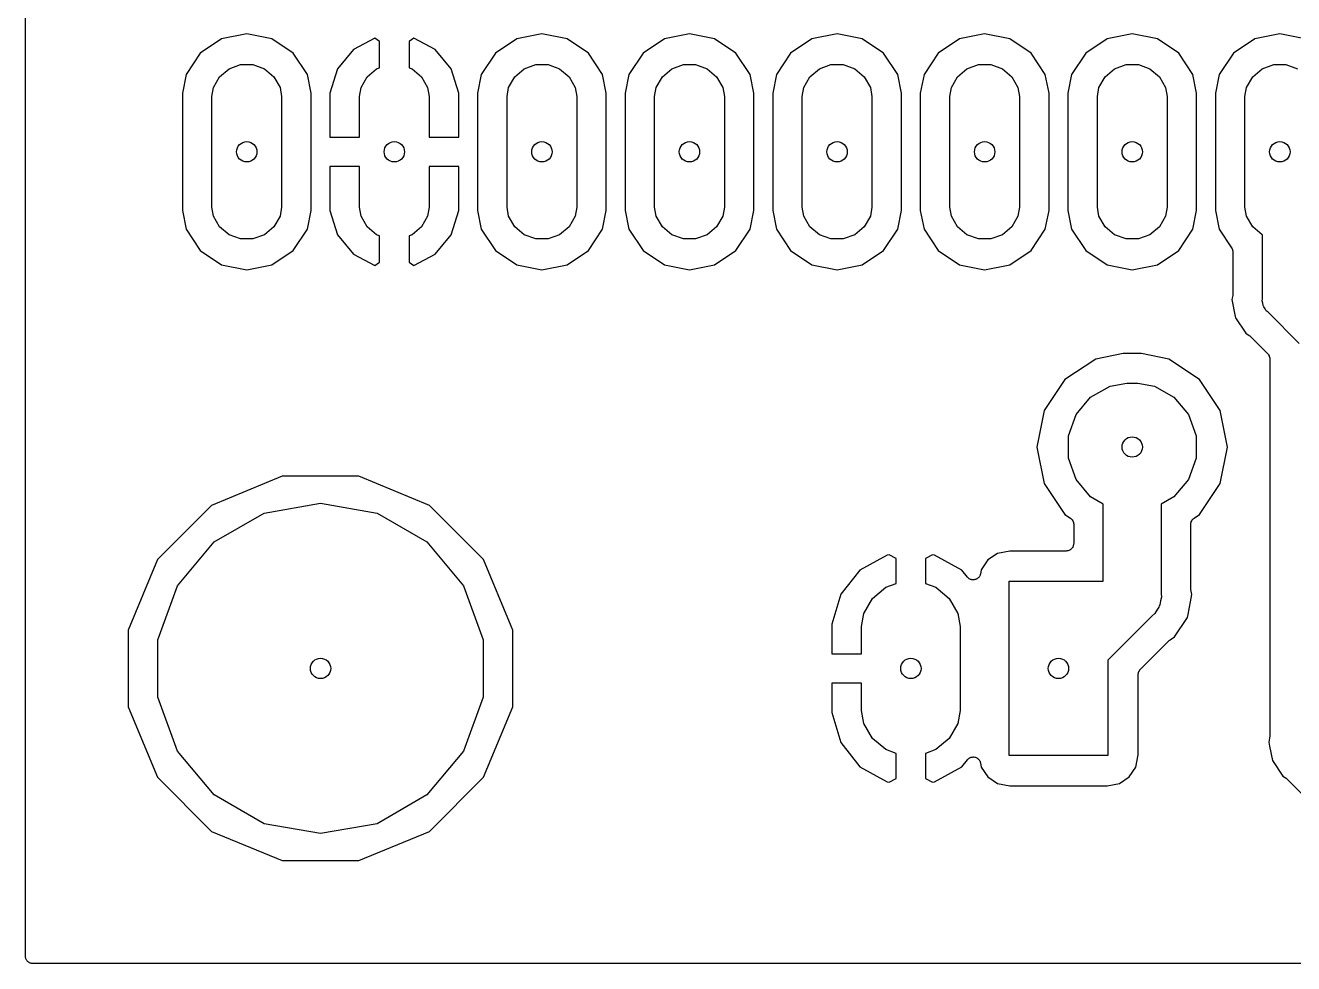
# Model space of a CAD drawing. Extents: x 99.1 to 195.6, y -78.7 to -33.
# Drawn here: x 99.06 to 120.89, y -78.74 to -62.59 of the extents above; entities that cross this region are included whole.
import ezdxf

# ---------------------------------------------------------------- set-up
doc = ezdxf.new("R2010")
doc.units = 0
doc.header["$MEASUREMENT"] = 0
doc.layers.add('BLACK', color=7, linetype='CONTINUOUS')

msp = doc.modelspace()

# ---------------------------------------------------------------- linework, layer by layer
at = {"layer": 'BLACK', "linetype": 'CONTINUOUS'}
for p, q in [((99.06, -78.613), (99.06, -33.147)), ((102.438, -62.8263), (102.071, -63.0712)), ((102.87, -62.7403), (102.438, -62.8263)), ((103.302, -62.8263), (102.87, -62.7403)), ((103.669, -63.0712), (103.302, -62.8263)), ((105.072, -62.815), (104.708, -63.0074)), ((105.156, -62.8699), (105.072, -62.815)), ((105.748, -62.815), (105.664, -62.8699)), ((106.112, -63.0074), (105.748, -62.815)), ((107.518, -62.8263), (107.151, -63.0712)), ((107.95, -62.7403), (107.518, -62.8263)), ((108.382, -62.8263), (107.95, -62.7403)), ((108.749, -63.0712), (108.382, -62.8263)), ((110.058, -62.8263), (109.691, -63.0712)), ((110.49, -62.7403), (110.058, -62.8263)), ((110.922, -62.8263), (110.49, -62.7403)), ((111.289, -63.0712), (110.922, -62.8263)), ((112.598, -62.8263), (112.231, -63.0712)), ((113.03, -62.7403), (112.598, -62.8263)), ((113.462, -62.8263), (113.03, -62.7403)), ((113.829, -63.0712), (113.462, -62.8263)), ((115.138, -62.8263), (114.771, -63.0712)), ((115.57, -62.7403), (115.138, -62.8263)), ((116.002, -62.8263), (115.57, -62.7403)), ((116.369, -63.0712), (116.002, -62.8263)), ((117.678, -62.8263), (117.311, -63.0712)), ((118.11, -62.7403), (117.678, -62.8263)), ((118.542, -62.8263), (118.11, -62.7403)), ((118.909, -63.0712), (118.542, -62.8263)), ((120.218, -62.8263), (119.851, -63.0712)), ((120.65, -62.7403), (120.218, -62.8263)), ((121.082, -62.8263), (120.65, -62.7403)), ((102.071, -63.0712), (101.826, -63.4377)), ((103.914, -63.4377), (103.669, -63.0712)), ((104.708, -63.0074), (104.432, -63.3416)), ((105.156, -63.3239), (105.156, -62.8699)), ((105.664, -62.8699), (105.664, -63.3239)), ((106.388, -63.3416), (106.112, -63.0074)), ((107.151, -63.0712), (106.906, -63.4377)), ((108.994, -63.4377), (108.749, -63.0712)), ((109.691, -63.0712), (109.446, -63.4377)), ((111.534, -63.4377), (111.289, -63.0712)), ((112.231, -63.0712), (111.986, -63.4377)), ((114.074, -63.4377), (113.829, -63.0712)), ((114.771, -63.0712), (114.526, -63.4377)), ((116.614, -63.4377), (116.369, -63.0712)), ((117.311, -63.0712), (117.066, -63.4377)), ((119.154, -63.4377), (118.909, -63.0712)), ((119.851, -63.0712), (119.606, -63.4377)), ((102.565, -63.3424), (102.764, -63.27)), ((102.764, -63.27), (102.976, -63.27)), ((102.976, -63.27), (103.175, -63.3424)), ((107.645, -63.3424), (107.844, -63.27)), ((107.844, -63.27), (108.056, -63.27)), ((108.056, -63.27), (108.255, -63.3424)), ((110.185, -63.3424), (110.384, -63.27)), ((110.384, -63.27), (110.596, -63.27)), ((110.596, -63.27), (110.795, -63.3424)), ((112.725, -63.3424), (112.924, -63.27)), ((112.924, -63.27), (113.136, -63.27)), ((113.136, -63.27), (113.335, -63.3424)), ((115.265, -63.3424), (115.464, -63.27)), ((115.464, -63.27), (115.676, -63.27)), ((115.676, -63.27), (115.875, -63.3424)), ((117.805, -63.3424), (118.004, -63.27)), ((118.004, -63.27), (118.216, -63.27)), ((118.216, -63.27), (118.415, -63.3424)), ((120.345, -63.3424), (120.544, -63.27)), ((120.544, -63.27), (120.756, -63.27)), ((120.756, -63.27), (120.955, -63.3424)), ((101.826, -63.4377), (101.762, -63.7609)), ((102.297, -63.6616), (102.403, -63.4784)), ((102.403, -63.4784), (102.565, -63.3424)), ((103.175, -63.3424), (103.337, -63.4784)), ((103.337, -63.4784), (103.443, -63.6616)), ((103.978, -63.7609), (103.914, -63.4377)), ((104.432, -63.3416), (104.302, -63.7621)), ((104.837, -63.6616), (104.943, -63.4784)), ((104.943, -63.4784), (105.105, -63.3424)), ((105.105, -63.3424), (105.156, -63.3239)), ((105.664, -63.3239), (105.715, -63.3424)), ((105.715, -63.3424), (105.877, -63.4784)), ((105.877, -63.4784), (105.983, -63.6616)), ((106.518, -63.7621), (106.388, -63.3416)), ((106.906, -63.4377), (106.842, -63.7609)), ((107.377, -63.6616), (107.483, -63.4784)), ((107.483, -63.4784), (107.645, -63.3424)), ((108.255, -63.3424), (108.417, -63.4784)), ((108.417, -63.4784), (108.523, -63.6616)), ((109.058, -63.7609), (108.994, -63.4377)), ((109.446, -63.4377), (109.382, -63.7609)), ((109.917, -63.6616), (110.023, -63.4784)), ((110.023, -63.4784), (110.185, -63.3424)), ((110.795, -63.3424), (110.957, -63.4784)), ((110.957, -63.4784), (111.063, -63.6616)), ((111.598, -63.7609), (111.534, -63.4377)), ((111.986, -63.4377), (111.922, -63.7609)), ((112.457, -63.6616), (112.563, -63.4784)), ((112.563, -63.4784), (112.725, -63.3424)), ((113.335, -63.3424), (113.497, -63.4784)), ((113.497, -63.4784), (113.603, -63.6616)), ((114.138, -63.7609), (114.074, -63.4377)), ((114.526, -63.4377), (114.462, -63.7609)), ((114.997, -63.6616), (115.103, -63.4784)), ((115.103, -63.4784), (115.265, -63.3424)), ((115.875, -63.3424), (116.037, -63.4784)), ((116.037, -63.4784), (116.143, -63.6616)), ((116.678, -63.7609), (116.614, -63.4377)), ((117.066, -63.4377), (117.002, -63.7609)), ((117.537, -63.6616), (117.643, -63.4784)), ((117.643, -63.4784), (117.805, -63.3424)), ((118.415, -63.3424), (118.577, -63.4784)), ((118.577, -63.4784), (118.683, -63.6616)), ((119.218, -63.7609), (119.154, -63.4377)), ((119.606, -63.4377), (119.542, -63.7609)), ((120.077, -63.6616), (120.183, -63.4784)), ((120.183, -63.4784), (120.345, -63.3424)), ((102.27, -63.8175), (102.297, -63.6616)), ((103.443, -63.6616), (103.47, -63.8175)), ((104.81, -63.8175), (104.837, -63.6616)), ((105.983, -63.6616), (106.01, -63.8175)), ((107.35, -63.8175), (107.377, -63.6616)), ((108.523, -63.6616), (108.55, -63.8175)), ((109.89, -63.8175), (109.917, -63.6616)), ((111.063, -63.6616), (111.09, -63.8175)), ((112.43, -63.8175), (112.457, -63.6616)), ((113.603, -63.6616), (113.63, -63.8175)), ((114.97, -63.8175), (114.997, -63.6616)), ((116.143, -63.6616), (116.17, -63.8175)), ((117.51, -63.8175), (117.537, -63.6616)), ((118.683, -63.6616), (118.71, -63.8175)), ((120.05, -63.8175), (120.077, -63.6616)), ((101.762, -63.7609), (101.762, -65.7791)), ((102.27, -65.7225), (102.27, -63.8175)), ((103.47, -63.8175), (103.47, -65.7225)), ((103.978, -65.7791), (103.978, -63.7609)), ((104.302, -63.7621), (104.302, -64.516)), ((104.81, -64.516), (104.81, -63.8175)), ((106.01, -63.8175), (106.01, -64.516)), ((106.518, -64.516), (106.518, -63.7621)), ((106.842, -63.7609), (106.842, -65.7791)), ((107.35, -65.7225), (107.35, -63.8175)), ((108.55, -63.8175), (108.55, -65.7225)), ((109.058, -65.7791), (109.058, -63.7609)), ((109.382, -63.7609), (109.382, -65.7791)), ((109.89, -65.7225), (109.89, -63.8175)), ((111.09, -63.8175), (111.09, -65.7225)), ((111.598, -65.7791), (111.598, -63.7609)), ((111.922, -63.7609), (111.922, -65.7791)), ((112.43, -65.7225), (112.43, -63.8175)), ((113.63, -63.8175), (113.63, -65.7225)), ((114.138, -65.7791), (114.138, -63.7609)), ((114.462, -63.7609), (114.462, -65.7791)), ((114.97, -65.7225), (114.97, -63.8175)), ((116.17, -63.8175), (116.17, -65.7225)), ((116.678, -65.7791), (116.678, -63.7609)), ((117.002, -63.7609), (117.002, -65.7791)), ((117.51, -65.7225), (117.51, -63.8175)), ((118.71, -63.8175), (118.71, -65.7225)), ((119.218, -65.7791), (119.218, -63.7609)), ((119.542, -63.7609), (119.542, -65.7791)), ((120.05, -65.7225), (120.05, -63.8175)), ((104.302, -64.516), (104.81, -64.516)), ((106.01, -64.516), (106.518, -64.516)), ((104.302, -65.024), (104.302, -65.7779)), ((104.81, -65.024), (104.302, -65.024)), ((104.81, -65.7225), (104.81, -65.024)), ((106.01, -65.024), (106.01, -65.7225)), ((106.518, -65.024), (106.01, -65.024)), ((106.518, -65.7779), (106.518, -65.024)), ((101.762, -65.7791), (101.826, -66.1023)), ((102.297, -65.8784), (102.27, -65.7225)), ((102.403, -66.0616), (102.297, -65.8784)), ((103.443, -65.8784), (103.337, -66.0616)), ((103.47, -65.7225), (103.443, -65.8784)), ((103.914, -66.1023), (103.978, -65.7791)), ((104.302, -65.7779), (104.432, -66.1984)), ((104.837, -65.8784), (104.81, -65.7225)), ((104.943, -66.0616), (104.837, -65.8784)), ((105.983, -65.8784), (105.877, -66.0616)), ((106.01, -65.7225), (105.983, -65.8784)), ((106.388, -66.1984), (106.518, -65.7779)), ((106.842, -65.7791), (106.906, -66.1023)), ((107.377, -65.8784), (107.35, -65.7225)), ((107.483, -66.0616), (107.377, -65.8784)), ((108.523, -65.8784), (108.417, -66.0616)), ((108.55, -65.7225), (108.523, -65.8784)), ((108.994, -66.1023), (109.058, -65.7791)), ((109.382, -65.7791), (109.446, -66.1023)), ((109.917, -65.8784), (109.89, -65.7225)), ((110.023, -66.0616), (109.917, -65.8784)), ((111.063, -65.8784), (110.957, -66.0616)), ((111.09, -65.7225), (111.063, -65.8784)), ((111.534, -66.1023), (111.598, -65.7791)), ((111.922, -65.7791), (111.986, -66.1023)), ((112.457, -65.8784), (112.43, -65.7225)), ((112.563, -66.0616), (112.457, -65.8784)), ((113.603, -65.8784), (113.497, -66.0616)), ((113.63, -65.7225), (113.603, -65.8784)), ((114.074, -66.1023), (114.138, -65.7791)), ((114.462, -65.7791), (114.526, -66.1023)), ((114.997, -65.8784), (114.97, -65.7225)), ((115.103, -66.0616), (114.997, -65.8784)), ((116.143, -65.8784), (116.037, -66.0616)), ((116.17, -65.7225), (116.143, -65.8784)), ((116.614, -66.1023), (116.678, -65.7791)), ((117.002, -65.7791), (117.066, -66.1023)), ((117.537, -65.8784), (117.51, -65.7225)), ((117.643, -66.0616), (117.537, -65.8784)), ((118.683, -65.8784), (118.577, -66.0616)), ((118.71, -65.7225), (118.683, -65.8784)), ((119.154, -66.1023), (119.218, -65.7791)), ((119.542, -65.7791), (119.606, -66.1023)), ((120.077, -65.8784), (120.05, -65.7225)), ((120.183, -66.0616), (120.077, -65.8784)), ((101.826, -66.1023), (102.071, -66.4688)), ((102.565, -66.1976), (102.403, -66.0616)), ((103.337, -66.0616), (103.175, -66.1976)), ((103.669, -66.4688), (103.914, -66.1023)), ((105.105, -66.1976), (104.943, -66.0616)), ((105.877, -66.0616), (105.715, -66.1976)), ((106.906, -66.1023), (107.151, -66.4688)), ((107.645, -66.1976), (107.483, -66.0616)), ((108.417, -66.0616), (108.255, -66.1976)), ((108.749, -66.4688), (108.994, -66.1023)), ((109.446, -66.1023), (109.691, -66.4688)), ((110.185, -66.1976), (110.023, -66.0616)), ((110.957, -66.0616), (110.795, -66.1976)), ((111.289, -66.4688), (111.534, -66.1023)), ((111.986, -66.1023), (112.231, -66.4688)), ((112.725, -66.1976), (112.563, -66.0616)), ((113.497, -66.0616), (113.335, -66.1976)), ((113.829, -66.4688), (114.074, -66.1023)), ((114.526, -66.1023), (114.771, -66.4688)), ((115.265, -66.1976), (115.103, -66.0616)), ((116.037, -66.0616), (115.875, -66.1976)), ((116.369, -66.4688), (116.614, -66.1023)), ((117.066, -66.1023), (117.311, -66.4688)), ((117.805, -66.1976), (117.643, -66.0616)), ((118.577, -66.0616), (118.415, -66.1976)), ((118.909, -66.4688), (119.154, -66.1023)), ((119.606, -66.1023), (119.821, -66.4231)), ((120.345, -66.1976), (120.183, -66.0616)), ((102.764, -66.27), (102.565, -66.1976)), ((102.976, -66.27), (102.764, -66.27)), ((103.175, -66.1976), (102.976, -66.27)), ((104.432, -66.1984), (104.708, -66.5326)), ((105.156, -66.2161), (105.105, -66.1976)), ((105.156, -66.6701), (105.156, -66.2161)), ((105.715, -66.1976), (105.664, -66.2161)), ((105.664, -66.2161), (105.664, -66.6701)), ((106.112, -66.5326), (106.388, -66.1984)), ((107.844, -66.27), (107.645, -66.1976)), ((108.056, -66.27), (107.844, -66.27)), ((108.255, -66.1976), (108.056, -66.27)), ((110.384, -66.27), (110.185, -66.1976)), ((110.596, -66.27), (110.384, -66.27)), ((110.795, -66.1976), (110.596, -66.27)), ((112.924, -66.27), (112.725, -66.1976)), ((113.136, -66.27), (112.924, -66.27)), ((113.335, -66.1976), (113.136, -66.27)), ((115.464, -66.27), (115.265, -66.1976)), ((115.676, -66.27), (115.464, -66.27)), ((115.875, -66.1976), (115.676, -66.27)), ((118.004, -66.27), (117.805, -66.1976)), ((118.216, -66.27), (118.004, -66.27)), ((118.415, -66.1976), (118.216, -66.27)), ((120.35, -66.1993), (120.345, -66.1976)), ((120.35, -67.2969), (120.35, -66.1993)), ((102.071, -66.4688), (102.438, -66.7137)), ((103.302, -66.7137), (103.669, -66.4688)), ((104.708, -66.5326), (105.072, -66.725)), ((105.748, -66.725), (106.112, -66.5326)), ((107.151, -66.4688), (107.518, -66.7137)), ((108.382, -66.7137), (108.749, -66.4688)), ((109.691, -66.4688), (110.058, -66.7137)), ((110.922, -66.7137), (111.289, -66.4688)), ((112.231, -66.4688), (112.598, -66.7137)), ((113.462, -66.7137), (113.829, -66.4688)), ((114.771, -66.4688), (115.138, -66.7137)), ((116.002, -66.7137), (116.369, -66.4688)), ((117.311, -66.4688), (117.678, -66.7137)), ((118.542, -66.7137), (118.909, -66.4688)), ((119.821, -66.4231), (119.827, -66.437)), ((119.827, -66.437), (119.834, -66.4502)), ((119.834, -66.4502), (119.836, -66.457)), ((119.836, -66.457), (119.838, -66.4634)), ((119.838, -66.4634), (119.839, -66.4786)), ((119.839, -66.4786), (119.842, -66.4936)), ((119.842, -66.4936), (119.842, -67.2179)), ((102.438, -66.7137), (102.87, -66.7997)), ((102.87, -66.7997), (103.302, -66.7137)), ((105.072, -66.725), (105.156, -66.6701)), ((105.664, -66.6701), (105.748, -66.725)), ((107.518, -66.7137), (107.95, -66.7997)), ((107.95, -66.7997), (108.382, -66.7137)), ((110.058, -66.7137), (110.49, -66.7997)), ((110.49, -66.7997), (110.922, -66.7137)), ((112.598, -66.7137), (113.03, -66.7997)), ((113.03, -66.7997), (113.462, -66.7137)), ((115.138, -66.7137), (115.57, -66.7997)), ((115.57, -66.7997), (116.002, -66.7137)), ((117.678, -66.7137), (118.11, -66.7997)), ((118.11, -66.7997), (118.542, -66.7137)), ((119.842, -67.2179), (119.84, -67.2302)), ((119.84, -67.2427), (119.826, -67.31)), ((119.826, -67.31), (119.884, -67.6019)), ((119.84, -67.2302), (119.84, -67.2427)), ((120.347, -67.3366), (120.35, -67.2969)), ((120.357, -67.375), (120.347, -67.3366)), ((120.364, -67.4142), (120.357, -67.375)), ((120.37, -67.4258), (120.364, -67.4142)), ((120.374, -67.4387), (120.37, -67.4258)), ((120.397, -67.4713), (120.374, -67.4387)), ((119.884, -67.6019), (119.889, -67.6253)), ((119.889, -67.6253), (120.067, -67.8925)), ((120.417, -67.5058), (120.397, -67.4713)), ((120.447, -67.5314), (120.417, -67.5058)), ((120.985, -68.0693), (120.447, -67.5314)), ((120.067, -67.8925), (120.125, -67.9307)), ((120.125, -67.9307), (120.134, -67.9393)), ((120.134, -67.9393), (120.144, -67.9465)), ((120.144, -67.9465), (120.44, -68.2425)), ((117.952, -68.242), (117.483, -68.3353)), ((118.268, -68.242), (117.952, -68.242)), ((118.737, -68.3353), (118.268, -68.242)), ((120.44, -68.2425), (120.443, -68.2471)), ((120.443, -68.2471), (120.447, -68.2507)), ((120.447, -68.2507), (120.456, -68.265)), ((120.456, -68.265), (120.465, -68.2786)), ((120.465, -68.2786), (120.467, -68.284)), ((120.467, -68.284), (120.469, -68.2889)), ((120.469, -68.2889), (120.472, -68.3052)), ((120.472, -68.3052), (120.477, -68.3212)), ((117.483, -68.3353), (116.951, -68.6907)), ((119.269, -68.6907), (118.737, -68.3353)), ((120.477, -68.3212), (120.476, -68.3268)), ((120.476, -68.3268), (120.477, -68.3323)), ((120.477, -68.3323), (120.477, -74.8379)), ((116.951, -68.6907), (116.595, -69.2226)), ((117.728, -68.8004), (118.014, -68.75)), ((118.014, -68.75), (118.206, -68.75)), ((118.206, -68.75), (118.492, -68.8004)), ((119.625, -69.2226), (119.269, -68.6907)), ((117.392, -68.9944), (117.728, -68.8004)), ((118.492, -68.8004), (118.828, -68.9944)), ((117.143, -69.2915), (117.392, -68.9944)), ((118.828, -68.9944), (119.077, -69.2915)), ((116.595, -69.2226), (116.47, -69.85)), ((117.01, -69.656), (117.143, -69.2915)), ((119.077, -69.2915), (119.21, -69.656)), ((119.75, -69.85), (119.625, -69.2226)), ((117.01, -70.044), (117.01, -69.656)), ((119.21, -69.656), (119.21, -70.044)), ((116.47, -69.85), (116.595, -70.4774)), ((117.143, -70.4085), (117.01, -70.044)), ((119.21, -70.044), (119.077, -70.4085)), ((119.625, -70.4774), (119.75, -69.85)), ((103.482, -70.352), (102.266, -70.8556)), ((104.798, -70.352), (103.482, -70.352)), ((106.014, -70.8556), (104.798, -70.352)), ((116.595, -70.4774), (116.951, -71.0093)), ((117.392, -70.7056), (117.143, -70.4085)), ((119.077, -70.4085), (118.828, -70.7056)), ((119.269, -71.0093), (119.625, -70.4774)), ((117.61, -70.8315), (117.392, -70.7056)), ((118.828, -70.7056), (118.61, -70.8315)), ((102.266, -70.8556), (101.336, -71.7862)), ((103.168, -70.9883), (104.14, -70.8168)), ((104.14, -70.8168), (105.112, -70.9883)), ((106.944, -71.7862), (106.014, -70.8556)), ((117.61, -72.16), (117.61, -70.8315)), ((118.61, -70.8315), (118.61, -72.3682)), ((102.312, -71.482), (103.168, -70.9883)), ((105.112, -70.9883), (105.968, -71.482)), ((116.951, -71.0093), (117.046, -71.0727)), ((117.046, -71.0727), (117.059, -71.0851)), ((117.059, -71.0851), (117.072, -71.0966)), ((117.072, -71.0966), (117.074, -71.1003)), ((117.074, -71.1003), (117.077, -71.1032)), ((117.077, -71.1032), (117.085, -71.1193)), ((117.085, -71.1193), (117.094, -71.1348)), ((117.094, -71.1348), (117.095, -71.139)), ((117.095, -71.139), (117.097, -71.1427)), ((117.097, -71.1427), (117.099, -71.1606)), ((119.121, -71.1606), (119.123, -71.1427)), ((119.123, -71.1427), (119.125, -71.139)), ((119.125, -71.139), (119.126, -71.1348)), ((119.126, -71.1348), (119.135, -71.1193)), ((119.135, -71.1193), (119.143, -71.1032)), ((119.143, -71.1032), (119.146, -71.1003)), ((119.146, -71.1003), (119.148, -71.0966)), ((119.148, -71.0966), (119.161, -71.0851)), ((119.161, -71.0851), (119.174, -71.0727)), ((119.174, -71.0727), (119.269, -71.0093)), ((117.099, -71.1606), (117.102, -71.1783)), ((117.102, -71.1783), (117.102, -71.5126)), ((119.118, -71.1783), (119.121, -71.1606)), ((119.118, -72.2782), (119.118, -71.1783)), ((101.678, -72.2384), (102.312, -71.482)), ((105.968, -71.482), (106.602, -72.2384)), ((117.072, -71.5942), (117.064, -71.6013)), ((117.078, -71.5846), (117.072, -71.5942)), ((117.085, -71.5761), (117.078, -71.5846)), ((117.089, -71.5656), (117.085, -71.5761)), ((117.094, -71.556), (117.089, -71.5656)), ((117.096, -71.5451), (117.094, -71.556)), ((117.1, -71.5346), (117.096, -71.5451)), ((117.102, -71.5126), (117.1, -71.5235)), ((117.1, -71.5235), (117.1, -71.5346)), ((101.336, -71.7862), (100.832, -73.002)), ((107.419, -72.9316), (106.944, -71.7862)), ((113.894, -71.7095), (113.423, -71.9692)), ((113.925, -71.7026), (113.894, -71.7095)), ((114.046, -71.7664), (113.925, -71.7026)), ((114.046, -72.1979), (114.046, -71.7664)), ((114.675, -71.7026), (114.554, -71.7664)), ((114.554, -71.7664), (114.554, -72.1979)), ((114.706, -71.7095), (114.675, -71.7026)), ((115.177, -71.9692), (114.706, -71.7095)), ((115.624, -71.7938), (115.511, -71.9618)), ((115.792, -71.6815), (115.624, -71.7938)), ((116.003, -71.6396), (115.792, -71.6815)), ((116.975, -71.6396), (116.003, -71.6396)), ((116.986, -71.6376), (116.975, -71.6396)), ((116.997, -71.6376), (116.986, -71.6376)), ((117.007, -71.6338), (116.997, -71.6376)), ((117.018, -71.6319), (117.007, -71.6338)), ((117.028, -71.6263), (117.018, -71.6319)), ((117.039, -71.6225), (117.028, -71.6263)), ((117.047, -71.6154), (117.039, -71.6225)), ((117.057, -71.6098), (117.047, -71.6154)), ((117.064, -71.6013), (117.057, -71.6098)), ((113.423, -71.9692), (113.092, -72.3839)), ((115.273, -72.0896), (115.177, -71.9692)), ((115.511, -71.9618), (115.497, -72.0351)), ((101.34, -73.1663), (101.678, -72.2384)), ((106.602, -72.2384), (106.94, -73.1663)), ((113.868, -72.2625), (114.046, -72.1979)), ((114.554, -72.1979), (114.732, -72.2625)), ((115.282, -72.0971), (115.273, -72.0896)), ((115.289, -72.1058), (115.282, -72.0971)), ((115.298, -72.1115), (115.289, -72.1058)), ((115.306, -72.1188), (115.298, -72.1115)), ((115.317, -72.1229), (115.306, -72.1188)), ((115.326, -72.1287), (115.317, -72.1229)), ((115.337, -72.1309), (115.326, -72.1287)), ((115.347, -72.1349), (115.337, -72.1309)), ((115.359, -72.1351), (115.347, -72.1349)), ((115.37, -72.1373), (115.359, -72.1351)), ((115.38, -72.1356), (115.37, -72.1373)), ((115.391, -72.1359), (115.38, -72.1356)), ((115.402, -72.1323), (115.391, -72.1359)), ((115.413, -72.1306), (115.402, -72.1323)), ((115.423, -72.1253), (115.413, -72.1306)), ((115.433, -72.1218), (115.423, -72.1253)), ((115.442, -72.1148), (115.433, -72.1218)), ((115.452, -72.1094), (115.442, -72.1148)), ((115.459, -72.1011), (115.452, -72.1094)), ((115.468, -72.0943), (115.459, -72.1011)), ((115.473, -72.0847), (115.468, -72.0943)), ((115.481, -72.0762), (115.473, -72.0847)), ((115.485, -72.066), (115.481, -72.0762)), ((115.491, -72.0566), (115.485, -72.066)), ((115.493, -72.0456), (115.491, -72.0566)), ((115.497, -72.0351), (115.493, -72.0456)), ((115.99, -75.16), (115.99, -72.16)), ((115.99, -72.16), (117.61, -72.16)), ((113.092, -72.3839), (112.942, -72.901)), ((113.489, -72.7148), (113.639, -72.4552)), ((113.639, -72.4552), (113.868, -72.2625)), ((114.732, -72.2625), (114.961, -72.4552)), ((114.961, -72.4552), (115.111, -72.7148)), ((118.616, -72.4343), (118.599, -72.4983)), ((118.61, -72.3682), (118.616, -72.4343)), ((119.07, -72.73), (119.138, -72.39)), ((119.12, -72.2905), (119.118, -72.2782)), ((119.12, -72.303), (119.12, -72.2905)), ((119.138, -72.39), (119.12, -72.303)), ((118.532, -72.6589), (118.499, -72.7164)), ((118.57, -72.6046), (118.532, -72.6589)), ((118.576, -72.583), (118.57, -72.6046)), ((118.587, -72.5636), (118.576, -72.583)), ((118.599, -72.4983), (118.587, -72.5636)), ((112.942, -72.901), (112.942, -73.406)), ((113.45, -72.9356), (113.489, -72.7148)), ((115.111, -72.7148), (115.15, -72.9356)), ((118.448, -72.759), (117.69, -73.5171)), ((118.499, -72.7164), (118.448, -72.759)), ((118.837, -73.1167), (119.06, -72.7833)), ((119.06, -72.7833), (119.07, -72.73)), ((119.07, -72.73), (119.07, -72.73)), ((100.832, -73.002), (100.832, -74.318)), ((107.448, -73.002), (107.419, -72.9316)), ((107.448, -74.318), (107.448, -73.002)), ((113.45, -73.406), (113.45, -72.9356)), ((115.15, -72.9356), (115.15, -74.3844)), ((118.763, -73.166), (118.837, -73.1167)), ((101.34, -74.1537), (101.34, -73.1663)), ((106.94, -73.1663), (106.94, -74.1537)), ((118.248, -73.6779), (118.744, -73.1818)), ((118.744, -73.1818), (118.754, -73.1746)), ((118.754, -73.1746), (118.763, -73.166)), ((112.942, -73.406), (113.45, -73.406)), ((117.69, -73.5171), (117.69, -75.16)), ((118.21, -73.7677), (118.211, -73.7622)), ((118.21, -75.1475), (118.21, -73.7677)), ((118.211, -73.7566), (118.215, -73.7406)), ((118.211, -73.7622), (118.211, -73.7566)), ((118.215, -73.7406), (118.218, -73.7243)), ((118.218, -73.7243), (118.221, -73.7194)), ((118.221, -73.7194), (118.222, -73.714)), ((118.222, -73.714), (118.232, -73.7004)), ((118.232, -73.7004), (118.24, -73.6861)), ((118.24, -73.6861), (118.244, -73.6825)), ((118.244, -73.6825), (118.248, -73.6779)), ((112.942, -73.914), (112.942, -74.419)), ((113.45, -73.914), (112.942, -73.914)), ((113.45, -74.3844), (113.45, -73.914)), ((101.678, -75.0816), (101.34, -74.1537)), ((106.94, -74.1537), (106.602, -75.0816)), ((100.832, -74.318), (101.336, -75.5338)), ((106.944, -75.5338), (107.448, -74.318)), ((112.942, -74.419), (113.092, -74.9361)), ((113.489, -74.6052), (113.45, -74.3844)), ((115.15, -74.3844), (115.111, -74.6052)), ((113.639, -74.8648), (113.489, -74.6052)), ((115.111, -74.6052), (114.961, -74.8648)), ((113.868, -75.0575), (113.639, -74.8648)), ((114.961, -74.8648), (114.732, -75.0575)), ((120.475, -74.8627), (120.461, -74.93)), ((120.477, -74.8379), (120.475, -74.8502)), ((120.475, -74.8502), (120.475, -74.8627)), ((102.312, -75.838), (101.678, -75.0816)), ((106.602, -75.0816), (105.968, -75.838)), ((113.092, -74.9361), (113.423, -75.3508)), ((114.046, -75.1221), (113.868, -75.0575)), ((114.732, -75.0575), (114.554, -75.1221)), ((120.461, -74.93), (120.475, -74.9973)), ((120.475, -74.9973), (120.475, -74.9973)), ((120.475, -74.9973), (120.524, -75.2453)), ((114.046, -75.5536), (114.046, -75.1221)), ((114.554, -75.1221), (114.554, -75.5536)), ((115.177, -75.3508), (115.273, -75.2304)), ((115.273, -75.2304), (115.282, -75.2229)), ((115.282, -75.2229), (115.289, -75.2142)), ((115.289, -75.2142), (115.298, -75.2085)), ((115.298, -75.2085), (115.306, -75.2012)), ((115.306, -75.2012), (115.317, -75.1971)), ((115.317, -75.1971), (115.326, -75.1913)), ((115.326, -75.1913), (115.337, -75.1891)), ((115.337, -75.1891), (115.347, -75.1851)), ((115.347, -75.1851), (115.359, -75.1849)), ((115.359, -75.1849), (115.37, -75.1827)), ((115.37, -75.1827), (115.38, -75.1844)), ((115.38, -75.1844), (115.391, -75.1841)), ((115.391, -75.1841), (115.402, -75.1877)), ((115.402, -75.1877), (115.413, -75.1894)), ((115.413, -75.1894), (115.423, -75.1947)), ((115.423, -75.1947), (115.433, -75.1982)), ((115.433, -75.1982), (115.442, -75.2052)), ((115.442, -75.2052), (115.452, -75.2106)), ((115.452, -75.2106), (115.459, -75.2189)), ((115.459, -75.2189), (115.468, -75.2257)), ((115.468, -75.2257), (115.473, -75.2353)), ((115.473, -75.2353), (115.481, -75.2438)), ((115.481, -75.2438), (115.485, -75.254)), ((115.485, -75.254), (115.491, -75.2634)), ((115.491, -75.2634), (115.493, -75.2744)), ((115.493, -75.2744), (115.497, -75.2849)), ((115.497, -75.2849), (115.511, -75.3582)), ((117.69, -75.16), (115.99, -75.16)), ((118.169, -75.3582), (118.21, -75.1475)), ((120.524, -75.2453), (120.702, -75.5125)), ((113.423, -75.3508), (113.894, -75.6105)), ((114.706, -75.6105), (115.177, -75.3508)), ((115.511, -75.3582), (115.624, -75.5262)), ((118.056, -75.5262), (118.169, -75.3582)), ((120.702, -75.5125), (120.76, -75.5507)), ((101.336, -75.5338), (102.266, -76.4644)), ((106.014, -76.4644), (106.944, -75.5338)), ((113.894, -75.6105), (113.925, -75.6174)), ((113.925, -75.6174), (114.046, -75.5536)), ((114.554, -75.5536), (114.675, -75.6174)), ((114.675, -75.6174), (114.706, -75.6105)), ((115.624, -75.5262), (115.792, -75.6385)), ((115.792, -75.6385), (116.003, -75.6804)), ((116.003, -75.6804), (117.677, -75.6804)), ((117.677, -75.6804), (117.888, -75.6385)), ((117.888, -75.6385), (118.056, -75.5262)), ((120.76, -75.5507), (120.769, -75.5593)), ((120.769, -75.5593), (120.779, -75.5665)), ((120.779, -75.5665), (121.919, -76.7062)), ((103.168, -76.3317), (102.312, -75.838)), ((105.968, -75.838), (105.112, -76.3317)), ((104.14, -76.5032), (103.168, -76.3317)), ((105.112, -76.3317), (104.14, -76.5032)), ((102.266, -76.4644), (103.482, -76.968)), ((104.798, -76.968), (106.014, -76.4644)), ((103.482, -76.968), (104.798, -76.968)), ((99.0619, -78.6239), (99.06, -78.613)), ((99.0619, -78.6351), (99.0619, -78.6239)), ((99.0657, -78.6455), (99.0619, -78.6351)), ((99.0677, -78.6564), (99.0657, -78.6455)), ((99.0732, -78.6661), (99.0677, -78.6564)), ((99.077, -78.6765), (99.0732, -78.6661)), ((99.0842, -78.685), (99.077, -78.6765)), ((99.0897, -78.6946), (99.0842, -78.685)), ((99.0982, -78.7018), (99.0897, -78.6946)), ((99.1054, -78.7103), (99.0982, -78.7018)), ((99.115, -78.7158), (99.1054, -78.7103)), ((99.1235, -78.723), (99.115, -78.7158)), ((99.1339, -78.7268), (99.1235, -78.723)), ((99.1436, -78.7323), (99.1339, -78.7268)), ((99.1545, -78.7343), (99.1436, -78.7323)), ((99.1649, -78.7381), (99.1545, -78.7343)), ((99.1761, -78.7381), (99.1649, -78.7381)), ((99.187, -78.74), (99.1761, -78.7381)), ((195.453, -78.74), (99.187, -78.74))]:
    msp.add_line(p, q, dxfattribs=at)
at = {"layer": 'BLACK'}
for centre in [(102.87, -64.77), (102.87, -64.77), (105.41, -64.77), (105.41, -64.77), (107.95, -64.77), (107.95, -64.77), (110.49, -64.77), (110.49, -64.77), (113.03, -64.77), (113.03, -64.77), (115.57, -64.77), (115.57, -64.77), (118.11, -64.77), (118.11, -64.77), (120.65, -64.77), (120.65, -64.77), (118.11, -69.85), (118.11, -69.85), (104.14, -73.66), (104.14, -73.66), (114.3, -73.66), (114.3, -73.66), (116.84, -73.66), (116.84, -73.66)]:
    msp.add_circle(centre, 0.175, dxfattribs=at)

doc.saveas('drawing.dxf')
